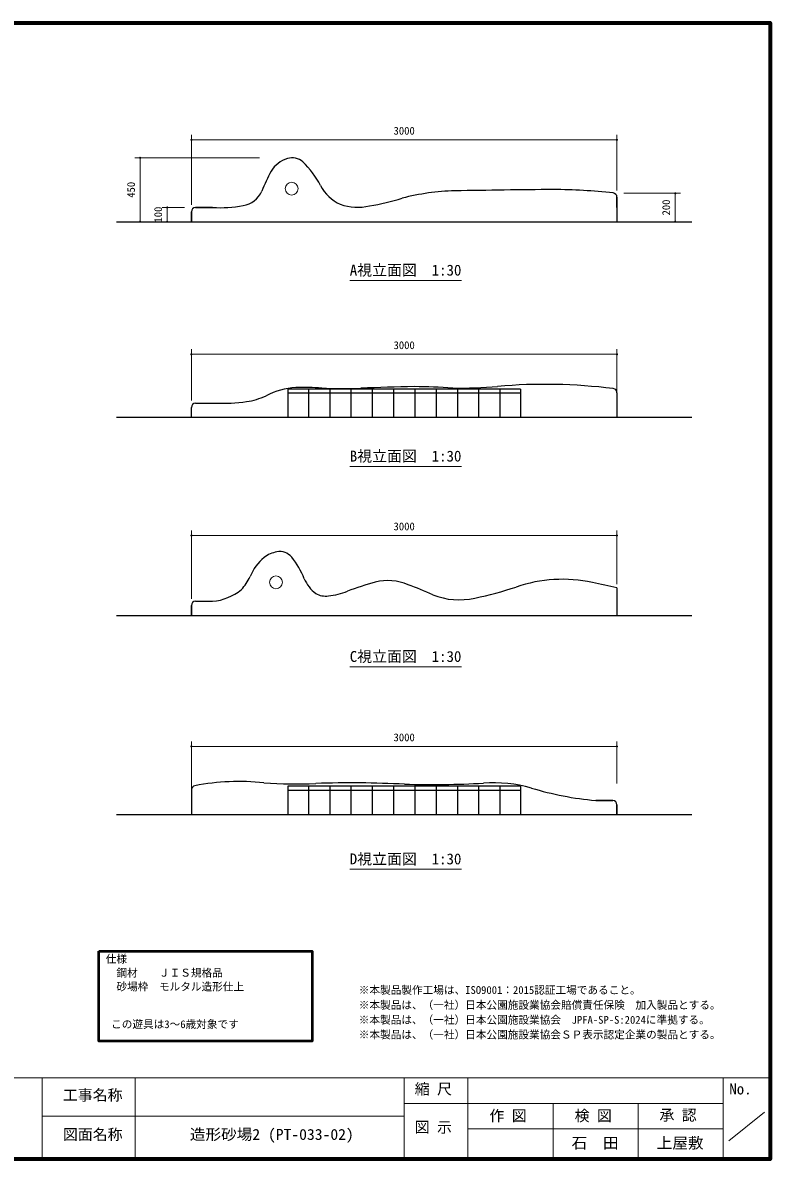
# Model space of a CAD drawing. Units: millimetres at full size, sheet at 1:30, with parts at other scales. Extents: x 450 to 12150, y 450 to 8460.
# Drawn here: x 6881 to 12150, y 450 to 8460 of the extents above; entities that cross this region are included whole.
import ezdxf
from ezdxf.enums import TextEntityAlignment as Align

# ---------------------------------------------------------------- set-up
doc = ezdxf.new("R2010")
doc.units = ezdxf.units.MM
doc.header["$LTSCALE"] = 30
for name, color, linetype in [('D-BGD-TXT', 7, 'Continuous'), ('D-DOC\u3000文章(説明、指示、参照事項等)', 7, 'Continuous'), ('D-MTR-TXT\u3000文字列、数量表示文字列', 7, 'Continuous')]:
    doc.layers.add(name, color=color, linetype=linetype)
for name, color, linetype, lineweight in [('D-STR', 1, 'Continuous', 13), ('D-STR-DIM\u3000寸法線、寸法値', 7, 'Continuous', 13), ('D-STR-TXT\u3000文字列', 7, 'Continuous', 13), ('D-STR\u3000構造物外形線', 1, 'Continuous', 25), ('D-TTL', 7, 'Continuous', 70), ('D-TTL-FRAM', 7, 'Continuous', 13), ('D-TTL-FRAM\u3000タイトル枠、凡例図枠', 2, 'Continuous', 50), ('D-TTL-TXT', 7, 'Continuous', 13)]:
    doc.layers.add(name, color=color, linetype=linetype, lineweight=lineweight)
doc.styles.add('ＭＳ ゴシック', font='')
doc.styles.get('ＭＳ ゴシック').set_extended_font_data('MS Gothic')

# ---------------------------------------------------------------- blocks, each defined once
blk = doc.blocks.new('filled_dot')
at = {"color": 0, "linetype": 'Continuous', "lineweight": -2, "const_width": 1.25}
blk.add_lwpolyline([(-0.625, 0, 1), (0.625, 0, 1)], format="xyb", close=True, dxfattribs=at)

msp = doc.modelspace()

# ---------------------------------------------------------------- linework, layer by layer
at = {"layer": 'D-STR'}
for centre in [(8776.43, 7290.75), (8665.96, 4516.25)]:
    msp.add_circle(centre, 45, dxfattribs=at)
at = {"layer": 'D-STR-DIM\u3000寸法線、寸法値'}
for p, q in [((8069.46, 7175.69), (8069.46, 7670.74)), ((8069.46, 7634.74), (11069.46, 7634.74)), ((11069.46, 7278.36), (11069.46, 7670.74)), ((8550.86, 7507.69), (7672.25, 7507.69)), ((7708.25, 7507.69), (7708.25, 7057.69)), ((11117.46, 7257.69), (11516.22, 7257.69)), ((11480.22, 7057.69), (11480.22, 7257.69)), ((8021.46, 7157.69), (7863.32, 7157.69)), ((7899.32, 7057.69), (7899.32, 7157.69)), ((8021.46, 7057.69), (7672.25, 7057.69)), ((8021.46, 7057.69), (7863.32, 7057.69)), ((11117.46, 7057.69), (11516.22, 7057.69)), ((8069.46, 5796.51), (8069.46, 6159.13)), ((8069.46, 6123.13), (11069.46, 6123.13)), ((11069.46, 5826.51), (11069.46, 6159.13)), ((8069.46, 4400.57), (8069.46, 4882.08)), ((8069.46, 4846.08), (11069.46, 4846.08)), ((11069.46, 4503.24), (11069.46, 4882.08)), ((8069.46, 2996.42), (8069.46, 3395.38)), ((11069.46, 3099.1), (11069.46, 3395.38)), ((8069.46, 3359.38), (11069.46, 3359.38))]:
    msp.add_line(p, q, dxfattribs=at)
at = {"layer": 'D-STR-TXT\u3000文字列'}
for p, q in [((9185.64, 6642.93), (9973.14, 6642.93)), ((9185.64, 5332.26), (9973.14, 5332.26)), ((9185.64, 3920.07), (9973.14, 3920.07)), ((9185.64, 2493.39), (9973.14, 2493.39))]:
    msp.add_line(p, q, dxfattribs=at)
at = {"layer": 'D-STR\u3000構造物外形線'}
for p, q in [((11069.46, 7157.69), (11069.46, 7230.36)), ((11069.46, 7230.36), (11069.46, 7057.69)), ((8099.46, 7157.69), (8219.46, 7157.69)), ((8219.46, 7157.69), (8099.46, 7157.69)), ((11069.46, 7157.69), (11069.46, 7057.69)), ((7541.35, 7057.69), (11597.56, 7057.69)), ((8069.46, 7057.69), (8069.46, 7127.69)), ((8069.46, 7127.69), (8069.46, 7057.69)), ((8069.46, 7127.69), (8069.46, 7057.69)), ((10390.19, 5878.51), (8748.73, 5878.51)), ((8748.73, 5878.51), (8748.73, 5678.51)), ((10390.19, 5848.51), (8748.73, 5848.51)), ((8894.46, 5878.51), (8894.46, 5678.51)), ((9044.46, 5878.51), (9044.46, 5678.51)), ((9194.46, 5878.51), (9194.46, 5678.51)), ((9344.46, 5878.51), (9344.46, 5678.51)), ((9494.46, 5878.51), (9494.46, 5678.51)), ((9644.46, 5878.51), (9644.46, 5678.51)), ((9794.46, 5878.51), (9794.46, 5678.51)), ((9944.46, 5878.51), (9944.46, 5678.51)), ((10094.46, 5878.51), (10094.46, 5678.51)), ((10244.46, 5878.51), (10244.46, 5678.51)), ((10390.19, 5878.51), (10390.19, 5678.51)), ((11069.46, 5851.57), (11069.46, 5678.51)), ((8099.46, 5778.51), (8219.46, 5778.51)), ((8099.46, 5778.51), (8240.12, 5778.5)), ((8069.46, 5678.51), (8069.46, 5748.51)), ((11597.56, 5678.51), (7541.35, 5678.51)), ((11069.46, 4477.75), (11069.46, 4282.57)), ((8069.46, 4352.57), (8069.46, 4282.57)), ((8069.46, 4282.57), (8069.46, 4352.57)), ((8069.46, 4282.57), (8069.46, 4352.57)), ((8099.46, 4382.57), (8219.46, 4382.57)), ((8099.46, 4382.57), (8219.46, 4382.57)), ((7541.35, 4282.57), (11597.56, 4282.57)), ((8069.46, 3053.09), (8069.46, 2878.42)), ((10390.19, 3078.42), (8748.73, 3078.42)), ((8748.73, 3078.42), (8748.73, 2878.42)), ((10390.19, 3048.42), (8748.73, 3048.42)), ((8894.46, 3078.42), (8894.46, 2878.42)), ((9044.46, 3078.42), (9044.46, 2878.42)), ((9194.46, 3078.42), (9194.46, 2878.42)), ((9344.46, 3078.42), (9344.46, 2878.42)), ((9494.46, 3078.42), (9494.46, 2878.42)), ((9644.46, 3078.42), (9644.46, 2878.42)), ((9794.46, 3078.42), (9794.46, 2878.42)), ((9944.46, 3078.42), (9944.46, 2878.42)), ((10094.46, 3078.42), (10094.46, 2878.42)), ((10244.46, 3078.42), (10244.46, 2878.42)), ((10390.19, 3078.42), (10390.19, 2878.42)), ((11039.46, 2978.42), (10919.46, 2978.42)), ((10919.46, 2978.42), (11039.46, 2978.42)), ((11069.46, 2948.42), (11069.46, 2878.42)), ((11069.46, 2878.42), (11069.46, 2948.42)), ((11069.46, 2948.42), (11069.46, 2878.42)), ((11597.56, 2878.42), (7541.35, 2878.42))]:
    msp.add_line(p, q, dxfattribs=at)
for centre, radius, start, end in [((8805.65, 7307.55), 203.79, 106.92963, 148.7112), ((8780.99, 7394.77), 113.18, 48.89353, 107.84343), ((8414.44, 7023.96), 634.4, 27.00466, 45.96654), ((9697.43, 6836.24), 1212.14, 151.56666, 158.87817), ((9252.6, 7461.12), 311, 208.64896, 244.56362), ((8405.07, 7347.13), 177.82, 279.48737, 335.37587), ((8995.14, 9073.64), 1933.56, 279.86013, 286.84213), ((9957.08, 5701.37), 1573.78, 91.07548, 104.78864), ((11101.29, -52764.04), 60050.38, 90.45707, 91.11998), ((10583.9, 2962.39), 4322.21, 83.91272, 89.49163), ((11039.46, 7230.36), 30, 0, 84.67879), ((8099.46, 7127.69), 30, 90, 180), ((8099.46, 7127.69), 30, 90, 180), ((8267.12, 8078.91), 922.45, 267.03804, 280.44652), ((9243.95, 7553.99), 394.04, 251.51693, 282.05597), ((8843.47, 5351.98), 538.71, 93.95955, 117.38753), ((8856.44, 4151.69), 1738.43, 85.65386, 91.65388), ((9140.75, 9061.78), 3180.31, 267.25039, 272.22932), ((9900.86, -8433.57), 14331.58, 91.03874, 92.54508), ((9541.46, -424.91), 6321.35, 86.64253, 89.09732), ((9967.15, 8749.9), 2864.85, 268.89056, 275.23319), ((10561.88, 2042.9), 3868.49, 82.86077, 94.94454), ((11039.46, 5851.57), 30, 0, 83.87917), ((8099.46, 5748.51), 30, 90, 180), ((8276.82, 7215.81), 1437.78, 268.53725, 277.27099), ((8377.67, 6312.62), 529.29, 278.81601, 294.32125), ((8710.43, 4519.25), 214.91, 100.14454, 126.65245), ((8692.72, 4622.8), 109.86, 40.17135, 100.56421), ((8791.02, 4437.39), 329.07, 129.40226, 158.85713), ((8295.16, 4310.93), 615.1, 21.98371, 38.48085), ((8119.16, 4735.75), 406.77, 318.20784, 333.78822), ((9097.29, 4637.68), 251.04, 202.60476, 232.85381), ((9861.23, 2674.56), 1908.2, 105.04809, 111.24819), ((9454.8, 4151.77), 376.23, 67.60487, 103.68373), ((8399.5, 1342.19), 3377.29, 66.03579, 69.21193), ((10683, 3542.86), 994.42, 77.63627, 109.02465), ((10075.3, 177.99), 4413.2, 76.98127, 79.28356), ((8186.59, 4755.81), 374.68, 275.03224, 309.00978), ((9018.2, 4569.84), 150.84, 241.26952, 276.63674), ((8948.93, 5060.62), 646.45, 277.70827, 289.96731), ((9956.42, 4893.35), 500.51, 248.28507, 282.92894), ((9511.8, 7076.67), 2728.51, 281.77069, 288.08587), ((8099.46, 4352.57), 30, 90, 180), ((8099.46, 4352.57), 30, 90, 180), ((8099.46, 3053.09), 30, 99.55011, 180), ((8099.46, 3053.09), 30, 99.55011, 180), ((8408.07, 1432.87), 1679.34, 84.0988, 100.76212), ((8810.37, 6506.14), 3410.57, 266.13923, 272.29047), ((9200.23, -4326.72), 7429.34, 87.12814, 91.95586), ((9756.22, 10415.41), 7324.42, 268.56234, 272.91465), ((10202.08, 2134.48), 968.77, 74.15295, 94.34658), ((11126.83, 5254.46), 2285.46, 253.20956, 264.79413), ((11039.46, 2948.42), 30, 360, 90)]:
    msp.add_arc(centre, radius, start, end, dxfattribs=at)
at = {"layer": 'D-TTL'}
msp.add_lwpolyline([(450, 450), (450, 8460), (12150, 8460), (12150, 450)], close=True, dxfattribs=at)
at = {"layer": 'D-TTL-FRAM'}
for p, q in [((450, 1023.66), (12150, 1023.66)), ((9568.84, 1023.66), (9568.84, 450)), ((10018.84, 1023.66), (10018.84, 450)), ((11818.84, 1023.66), (11818.84, 450)), ((10018.84, 843.66), (9568.84, 843.66)), ((10018.84, 843.66), (11818.84, 843.66)), ((10618.84, 450), (10618.84, 843.66)), ((11218.84, 843.66), (11218.84, 450)), ((9568.84, 753.66), (7018.84, 753.66)), ((11857.99, 580.41), (12109.99, 782.01)), ((11818.84, 663.66), (10018.84, 663.66))]:
    msp.add_line(p, q, dxfattribs=at)
at = {"layer": 'D-TTL-FRAM\u3000タイトル枠、凡例図枠'}
msp.add_lwpolyline([(7418.34, 1917.08), (8920.91, 1917.08), (8920.91, 1281.24), (7418.34, 1281.24)], close=True, dxfattribs=at)
at = {"layer": 'D-TTL-TXT'}
for p, q in [((7018.84, 1023.66), (7018.84, 450)), ((7673.94, 450), (7673.94, 1023.66))]:
    msp.add_line(p, q, dxfattribs=at)

# ---------------------------------------------------------------- block references
at = {"layer": 'D-STR-DIM\u3000寸法線、寸法値', "xscale": 6, "yscale": 6}
for p in [(8069.46, 7634.74), (8069.46, 6123.13), (8069.46, 4846.08), (8069.46, 3359.38)]:
    msp.add_blockref('filled_dot', p, dxfattribs=at)
for p, rotation in [((11069.46, 7634.74), 180), ((7708.25, 7507.69), 270), ((11480.22, 7257.69), 270), ((7899.32, 7157.69), 270), ((7708.25, 7057.69), 90), ((7899.32, 7057.69), 90), ((11480.22, 7057.69), 90), ((11069.46, 6123.13), 180), ((11069.46, 4846.08), 180), ((11069.46, 3359.38), 180)]:
    msp.add_blockref('filled_dot', p, dxfattribs=dict(at, rotation=rotation))

# ---------------------------------------------------------------- texts
at = {"layer": 'D-BGD-TXT', "style": 'ＭＳ ゴシック', "width": 1.05}
for s, p in [('造形砂場2 (PT-033-02)', (8058.45, 563.55)), ('石\u3000田', (10749.44, 503.18)), ('上屋敷', (11349.44, 503.18))]:
    msp.add_text(s, height=76.98, dxfattribs=at).set_placement(p, align=Align.BOTTOM_LEFT)
at = {"layer": 'D-DOC\u3000文章(説明、指示、参照事項等)', "style": 'ＭＳ ゴシック'}
for s, p in [('仕様', (7466.18, 1889.65)), ('\u3000鋼材\u3000\u3000ＪＩＳ規格品', (7466.18, 1791.8)), ('\u3000砂場枠\u3000モルタル造形仕上', (7466.18, 1693.94))]:
    msp.add_text(s, height=54.99, dxfattribs=at).set_placement(p, align=Align.TOP_LEFT)
msp.add_text('この遊具は3～6歳対象です', height=54.99, dxfattribs=at).set_placement((7503.89, 1357.75), align=Align.BOTTOM_LEFT)
at = {"layer": 'D-MTR-TXT\u3000文字列、数量表示文字列', "style": 'ＭＳ ゴシック'}
for s, p in [('※本製品製作工場は、ISO9001：2015認証工場であること。', (9249.6, 1598.78)), ('※本製品は、（一社）日本公園施設業協会賠償責任保険\u3000加入製品とする。\u3000', (9249.6, 1493.09)), ('※本製品は、（一社）日本公園施設業協会\u3000JPFA-SP-S:2024に準拠する。', (9249.6, 1388.72)), ('※本製品は、（一社）日本公園施設業協会ＳＰ表示認定企業の製品とする。', (9249.6, 1284.34))]:
    msp.add_text(s, height=54.99, dxfattribs=at).set_placement(p, align=Align.BOTTOM_LEFT)
at = {"layer": 'D-STR-DIM\u3000寸法線、寸法値', "style": 'ＭＳ ゴシック'}
for p in [(9569.46, 7698.87), (9569.46, 6187.26), (9569.46, 4910.21), (9569.46, 3423.51)]:
    msp.add_text('3000', height=54.99, dxfattribs=at).set_placement(p, align=Align.MIDDLE_CENTER)
for s, p in [('450', (7644.12, 7282.69)), ('200', (11416.09, 7157.69)), ('100', (7835.19, 7107.69))]:
    msp.add_text(s, height=54.99, rotation=90, dxfattribs=at).set_placement(p, align=Align.MIDDLE_CENTER)
at = {"layer": 'D-STR-TXT\u3000文字列', "style": 'ＭＳ ゴシック'}
for s, p in [('A視立面図\u30001:30', (9579.39, 6716.43)), ('B視立面図\u30001:30', (9579.39, 5405.76)), ('C視立面図\u30001:30', (9579.39, 3993.57)), ('D視立面図\u30001:30', (9579.39, 2566.89))]:
    msp.add_text(s, height=76.98, dxfattribs=at).set_placement(p, align=Align.MIDDLE_CENTER)
at = {"layer": 'D-TTL-TXT', "style": 'ＭＳ ゴシック'}
for s, p in [('縮 尺', (9643.7, 883.97)), ('No.', (11861.45, 883.97)), ('工事名称', (7164.24, 840.91)), ('作 図', (10170.93, 695.67)), ('検 図', (10771.35, 695.67)), ('承 認', (11368.7, 700.17)), ('図 示', (9643.7, 614.62)), ('図面名称', (7164.24, 563.1))]:
    msp.add_text(s, height=76.98, dxfattribs=at).set_placement(p, align=Align.BOTTOM_LEFT)

doc.saveas('drawing.dxf')
